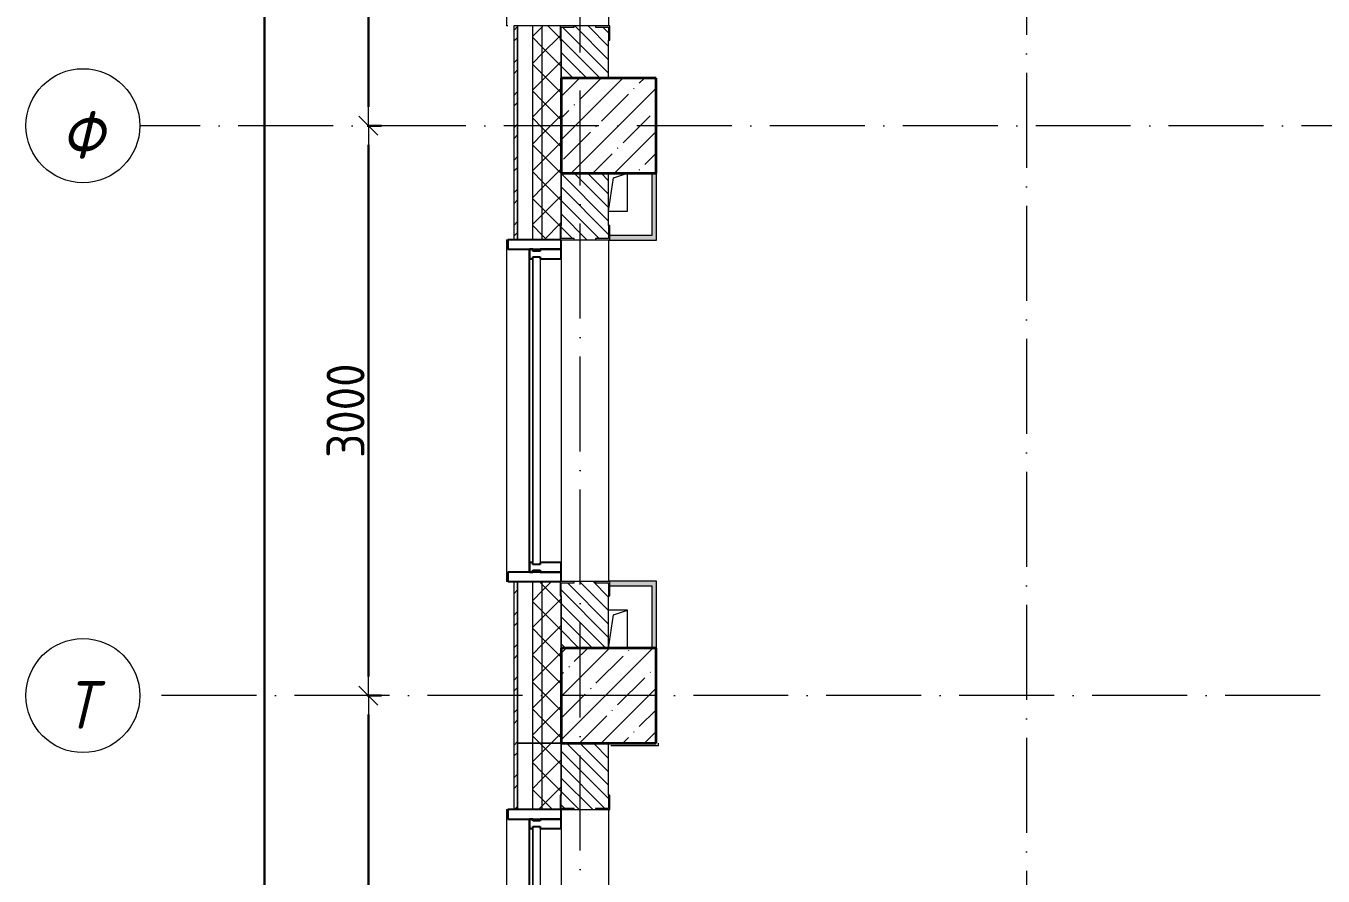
# Model space of a CAD drawing. Header units: millimetres. Extents: x -12989 to 629078, y -109036 to 555275.
# Drawn here: x -12989 to -6158, y -72865 to -68390 of the extents above; entities that cross this region are included whole.
import ezdxf

# ---------------------------------------------------------------- set-up
doc = ezdxf.new("R2010")
doc.units = ezdxf.units.MM
doc.linetypes.add('50_200_ШТРИХ_1Т_ш5_п1_п1_', pattern=[700, 500, -100, 0, -100])
doc.linetypes.add('Штрих короткий', pattern=[300, 150, -150])
for name, color, linetype, lineweight in [('4 -стяжа', 7, 'Continuous', 30), ('Импосты витража', 7, 'Continuous', 9), ('Импосты витража-1', 7, 'Continuous', 25), ('Несущие колонны', 7, 'Continuous', 9), ('Несущие колонны-1', 7, 'Continuous', 35), ('Обобщенные модели', 7, 'Continuous', 9), ('Общие ребра', 7, 'Continuous', 9), ('Окна', 7, 'Continuous', 9), ('Оси', 7, 'Continuous', 9), ('Оси-1', 7, 'Continuous', 20), ('Оси-2', 7, '50_200_ШТРИХ_1Т_ш5_п1_п1_', 9), ('Остекление-1', 7, 'Continuous', 9), ('Перемычка-1', 7, 'Штрих короткий', 9), ('Размеры', 7, 'Continuous', 15), ('Стены', 7, 'Continuous', 9), ('Стены-1', 7, 'Continuous', 13), ('Штриховка разреза-1', 7, 'Continuous', 9)]:
    doc.layers.add(name, color=color, linetype=linetype, lineweight=lineweight)
doc.layers.add('Штриховка разреза-4', color=1, linetype='Continuous', lineweight=9, true_color=0xff0000)
doc.layers.get('4 -стяжа').off()
doc.styles.add('ISOCPEUR_I_1', font='isocpeui.ttf', dxfattribs={"width": 0.85, "height": 2.5})
doc.styles.add('СПДС', font='isocpeur.ttf', dxfattribs={"width": 0.9})
doc.dimstyles.new('Размера А3', dxfattribs={"dimtxt": 200, "dimasz": 100, "dimexe": 70, "dimexo": 100, "dimgap": 20, "dimtad": 1, "dimdec": 0, "dimrnd": 10, "dimzin": 0, "dimdsep": 46, "dimtxsty": 'СПДС', "dimblk": 'ARROWHEAD_6', "dimcen": 1, "dimclrd": 256, "dimclre": 256, "dimclrt": 256, "dimazin": 0, "dimtfac": 1, "dimtdec": 0, "dimtmove": 2, "dimatfit": 3, "dimfxl": 1, "dimtolj": 1, "dimtzin": 0, "dimarcsym": 0})
pattern_1 = [(135, (0, 0), (-35.35534, -35.35534), [])]
pattern_2 = [(45, (0, 0), (-70.71068, 70.71068), []), (135, (0, 0), (-70.71068, -70.71068), [])]
pattern_3 = [(45, (0, 0), (-85.5366, 85.5366), []), (45, (57.02, 0), (-85.5366, 85.5366), [])]

# ---------------------------------------------------------------- blocks, each defined once
blk = doc.blocks.new('Ось сетки - Круг_Ø6_00__ISO-2_5_0_9K_-16731441-АИ2_02_План отделки стен 2-го этажа _Часть 2_')
at = {"layer": 'Оси-1'}
blk.add_circle((0, 0), 3, dxfattribs=at)
blk = doc.blocks.new('ARROWHEAD_6')
at = {"color": 0, "linetype": 'Continuous'}
for p, q in [((0, 0), (-1, 0)), ((-0.5, -0.5), (0.5, 0.5))]:
    blk.add_line(p, q, dxfattribs=at)
blk = doc.blocks.new('*D681')
at = {"layer": 'Defpoints', "color": 0, "transparency": 16777216}
for p in [(-11291.7, -71915.3), (-11185.6, -71915.3), (-11291.7, -77915.3)]:
    blk.add_point(p, dxfattribs=at)
at = {"layer": 'Размеры', "lineweight": -2, "transparency": 16777216}
for p, q in [((-11191.7, -71915.3), (-11115.6, -71915.3)), ((-11185.6, -77815.3), (-11185.6, -72015.3)), ((-11191.7, -77915.3), (-11115.6, -77915.3))]:
    blk.add_line(p, q, dxfattribs=at)
at = {"layer": 'Размеры', "lineweight": -2, "transparency": 16777216, "xscale": 100, "yscale": 100, "zscale": 100}
for p, rotation in [((-11185.6, -71915.3), 90), ((-11185.6, -77915.3), 270)]:
    blk.add_blockref('ARROWHEAD_6', p, dxfattribs=dict(at, rotation=rotation))
at = {"layer": 'Размеры', "transparency": 16777216, "insert": (-11305.6, -74915.3), "char_height": 200, "width": 2.488, "attachment_point": 5, "rotation": 90, "style": 'СПДС'}
blk.add_mtext('\\A1;6000', dxfattribs=at)
blk = doc.blocks.new('*D682')
at = {"layer": 'Defpoints', "color": 0, "transparency": 16777216}
for p in [(-11291.7, -68915.3), (-11185.6, -68915.3), (-11291.7, -71915.3)]:
    blk.add_point(p, dxfattribs=at)
at = {"layer": 'Размеры', "lineweight": -2, "transparency": 16777216}
for p, q in [((-11191.7, -68915.3), (-11115.6, -68915.3)), ((-11185.6, -71815.3), (-11185.6, -69015.3)), ((-11191.7, -71915.3), (-11115.6, -71915.3))]:
    blk.add_line(p, q, dxfattribs=at)
at = {"layer": 'Размеры', "lineweight": -2, "transparency": 16777216, "xscale": 100, "yscale": 100, "zscale": 100}
for p, rotation in [((-11185.6, -68915.3), 90), ((-11185.6, -71915.3), 270)]:
    blk.add_blockref('ARROWHEAD_6', p, dxfattribs=dict(at, rotation=rotation))
at = {"layer": 'Размеры', "transparency": 16777216, "insert": (-11305.6, -70415.3), "char_height": 200, "width": 2.488, "attachment_point": 5, "rotation": 90, "style": 'СПДС'}
blk.add_mtext('\\A1;3000', dxfattribs=at)
blk = doc.blocks.new('*D683')
at = {"layer": 'Defpoints', "color": 0, "transparency": 16777216}
for p in [(-11291.7, -65915.3), (-11185.6, -65915.3), (-11291.7, -68915.3)]:
    blk.add_point(p, dxfattribs=at)
at = {"layer": 'Размеры', "lineweight": -2, "transparency": 16777216}
for p, q in [((-11191.7, -65915.3), (-11115.6, -65915.3)), ((-11185.6, -68815.3), (-11185.6, -66015.3)), ((-11191.7, -68915.3), (-11115.6, -68915.3))]:
    blk.add_line(p, q, dxfattribs=at)
at = {"layer": 'Размеры', "lineweight": -2, "transparency": 16777216, "xscale": 100, "yscale": 100, "zscale": 100}
for p, rotation in [((-11185.6, -65915.3), 90), ((-11185.6, -68915.3), 270)]:
    blk.add_blockref('ARROWHEAD_6', p, dxfattribs=dict(at, rotation=rotation))
at = {"layer": 'Размеры', "transparency": 16777216, "insert": (-11305.6, -67415.3), "char_height": 200, "width": 2.488, "attachment_point": 5, "rotation": 90, "style": 'СПДС'}
blk.add_mtext('\\A1;3000', dxfattribs=at)
blk = doc.blocks.new('*D686')
at = {"layer": 'Defpoints', "color": 0, "transparency": 16777216}
for p in [(-11838.1, -56765.3), (-11732, -56765.3), (-11838.1, -106215.3)]:
    blk.add_point(p, dxfattribs=at)
at = {"layer": 'Размеры', "lineweight": -2, "transparency": 16777216}
for p, q in [((-11738.1, -56765.3), (-11662, -56765.3)), ((-11732, -106115.3), (-11732, -56865.3)), ((-11738.1, -106215.3), (-11662, -106215.3))]:
    blk.add_line(p, q, dxfattribs=at)
at = {"layer": 'Размеры', "lineweight": -2, "transparency": 16777216, "xscale": 100, "yscale": 100, "zscale": 100}
for p, rotation in [((-11732, -56765.3), 90), ((-11732, -106215.3), 270)]:
    blk.add_blockref('ARROWHEAD_6', p, dxfattribs=dict(at, rotation=rotation))
at = {"layer": 'Размеры', "transparency": 16777216, "insert": (-11852, -81490.3), "char_height": 200, "width": 3.261, "attachment_point": 5, "rotation": 90, "style": 'СПДС'}
blk.add_mtext('\\A1;49450', dxfattribs=at)
blk = doc.blocks.new('BSC_Колонна _Прямоугольная - 500х500-V35-АИ2_02_План отделки стен 2-го этажа _Часть 2_')
at = {"layer": 'Несущие колонны'}
h = blk.add_hatch(dxfattribs=at)
h.set_pattern_fill('FP_43', color=256, style=0, pattern_type=2)
h.set_pattern_definition([(45, (-150, -34300), (-114.04925, 114.04925), []), (45, (-35.95, -34300), (-114.04925, 114.04925), [201.613, -40.323, 3.353, -36.97])])
h.paths.add_polyline_path([(-250, -250), (250, -250), (250, 250), (-250, 250)], flags=0)
at = {"layer": 'Несущие колонны-1'}
for p, q in [((250, 250), (-250, 250)), ((-250, 250), (-250, -250)), ((250, -250), (250, 250)), ((-250, -250), (250, -250))]:
    blk.add_line(p, q, dxfattribs=at)
blk = doc.blocks.new('BSC_Колонна _Прямоугольная - 500х500-V47-АИ2_02_План отделки стен 2-го этажа _Часть 2_')
at = {"layer": 'Несущие колонны'}
h = blk.add_hatch(dxfattribs=at)
h.set_pattern_fill('FP_55', color=256, style=0, pattern_type=2)
h.set_pattern_definition([(45, (-150, -37300), (-114.04925, 114.04925), []), (45, (-35.95, -37300), (-114.04925, 114.04925), [201.613, -40.323, 3.353, -36.97])])
h.paths.add_polyline_path([(-250, -250), (250, -250), (250, 250), (-250, 250), (-250, 154.5)], flags=0)
at = {"layer": 'Несущие колонны-1'}
for p, q in [((250, 250), (-250, 250)), ((-250, 250), (-250, -250)), ((250, -250), (250, 250)), ((-250, -250), (250, -250))]:
    blk.add_line(p, q, dxfattribs=at)
blk = doc.blocks.new('Проем_Дверь_Прямоугольный - 1800х2700h_оконные проемы-25805030-АИ2_02_План отделки стен 2-го этажа _Часть 2_')
at = {"layer": 'Перемычка-1'}
for p, q in [((900, 125), (-900, 125)), ((900, -125), (-900, -125))]:
    blk.add_line(p, q, dxfattribs=at)
blk = doc.blocks.new('PNS_Панель прямоугольная1 - Нр_Стекло - 40мм-25293744-АИ2_02_План отделки стен 2-го этажа _Часть 2_')
at = {"layer": 'Остекление-1'}
for p, q in [((-800, 40), (800, 40)), ((-810, 0), (810, 0)), ((800, 0), (-800, 0))]:
    blk.add_line(p, q, dxfattribs=at)
blk = doc.blocks.new('Прямоугольный импост - Импост структурный с накладкой - 150мм-25651488-АИ2_02_План отделки стен 2-го этажа _Часть 2_')
at = {"layer": 'Импосты витража'}
for p, q in [((44650, -100), (46250, -100)), ((44650, -267), (46250, -267))]:
    blk.add_line(p, q, dxfattribs=at)
blk = doc.blocks.new('Прямоугольный импост - Импост структурный с накладкой - 150мм-25651501-АИ2_02_План отделки стен 2-го этажа _Часть 2_')
at = {"layer": 'Импосты витража-1'}
for p, q in [((-25, 0), (-25, 17)), ((-25, 17), (25, 17)), ((-15, 0), (-25, 0)), ((-15, -40), (-15, 0)), ((25, 0), (15, 0)), ((15, 0), (15, -40)), ((25, 17), (25, 0)), ((-25, -150), (-25, -40)), ((-25, -40), (-15, -40)), ((15, -40), (25, -40)), ((25, -40), (25, -150)), ((25, -150), (-25, -150))]:
    blk.add_line(p, q, dxfattribs=at)
blk = doc.blocks.new('Прямоугольный импост - Откос НВФ_50х280 мм-25995271-АИ2_02_План отделки стен 2-го этажа _Часть 2_')
at = {"layer": 'Импосты витража-1'}
for p, q in [((-50, 130), (0, 130)), ((-50, -150), (-50, 130)), ((0, 130), (0, -144)), ((0, -150), (-50, -150))]:
    blk.add_line(p, q, dxfattribs=at)
blk = doc.blocks.new('Прямоугольный импост - Откос НВФ_50х280 мм-25995273-АИ2_02_План отделки стен 2-го этажа _Часть 2_')
at = {"layer": 'Импосты витража-1'}
for p, q in [((0, 130), (-50, 130)), ((-50, 130), (-50, -150)), ((0, -144), (0, 130)), ((-50, -150), (0, -150))]:
    blk.add_line(p, q, dxfattribs=at)
blk = doc.blocks.new('PNS_Панель прямоугольная1 - Нр_Стекло - 40мм-25259299-АИ2_02_План отделки стен 2-го этажа _Часть 2_')
at = {"layer": 'Остекление-1'}
for p, q in [((-387.5, 40), (387.5, 40)), ((-397.5, 0), (397.5, 0)), ((387.5, 0), (-387.5, 0))]:
    blk.add_line(p, q, dxfattribs=at)
blk = doc.blocks.new('Прямоугольный импост - Импост структурный с накладкой - 150мм-25647642-АИ2_02_План отделки стен 2-го этажа _Часть 2_')
at = {"layer": 'Импосты витража'}
for p, q in [((42475, -100), (43250, -100)), ((42475, -267), (43250, -267))]:
    blk.add_line(p, q, dxfattribs=at)
blk = doc.blocks.new('Прямоугольный импост - Импост структурный с накладкой - 150мм-25647644-АИ2_02_План отделки стен 2-го этажа _Часть 2_')
at = {"layer": 'Импосты витража-1'}
for p, q in [((-25, 0), (-25, 17)), ((-25, 17), (25, 17)), ((-15, 0), (-25, 0)), ((-15, -40), (-15, 0)), ((25, 0), (15, 0)), ((15, 0), (15, -40)), ((25, 17), (25, 0)), ((-25, -150), (-25, -40)), ((-25, -40), (-15, -40)), ((15, -40), (25, -40)), ((25, -40), (25, -150)), ((25, -150), (-25, -150))]:
    blk.add_line(p, q, dxfattribs=at)
blk = doc.blocks.new('Прямоугольный импост - Откос НВФ_50х280 мм-25993838-АИ2_02_План отделки стен 2-го этажа _Часть 2_')
at = {"layer": 'Импосты витража-1'}
for p, q in [((0, 130), (-50, 130)), ((-50, 130), (-50, -150)), ((0, -144), (0, 130)), ((-50, -150), (0, -150))]:
    blk.add_line(p, q, dxfattribs=at)
blk = doc.blocks.new('Фахверк_СКБ_Уголок - 250_2700-27497298-АИ2_02_План отделки стен 2-го этажа _Часть 2_')
at = {"layer": 'Обобщенные модели'}
for p, q in [((200, 181), (125, 181)), ((125, 181), (125, 106)), ((131, 106), (131, 175)), ((131, 175), (200, 175)), ((200, 175), (200, 181)), ((125, 106), (131, 106)), ((131, -6), (125, -6)), ((125, -6), (125, -81)), ((131, -75), (131, -6)), ((125, -81), (200, -81)), ((200, -75), (131, -75)), ((200, -81), (200, -75))]:
    blk.add_line(p, q, dxfattribs=at)
blk = doc.blocks.new('AR_Отверстие прямоугольное _в плите_ - AR_Отверстие прямоугольное _в плите_-30510733-АИ2_02_План отделки стен 2-го этажа _Часть 2_')
at = {"layer": 'Обобщенные модели'}
for p, q in [((-50, -100), (-25, 75)), ((-25, 75), (50, 100)), ((50, -100), (50, 100)), ((-50, -100), (50, -100))]:
    blk.add_line(p, q, dxfattribs=at)
blk = doc.blocks.new('AR_Отверстие прямоугольное _в плите_ - AR_Отверстие прямоугольное _в плите_-V201-АИ2_02_План отделки стен 2-го этажа _Часть 2_')
at = {"layer": 'Обобщенные модели'}
for p, q in [((50, 100), (-50, 100)), ((-50, -100), (-25, 75)), ((-25, 75), (50, 100)), ((50, -100), (50, 100))]:
    blk.add_line(p, q, dxfattribs=at)
blk = doc.blocks.new('Отлив_СКБ - Отлив витража_120_НВФ-31885689-АИ2_02_План отделки стен 2-го этажа _Часть 2_')
at = {"layer": 'Окна'}
for p, q in [((0, 113), (0, 120)), ((1800, 120), (0, 120)), ((1800, 120), (1800, 113)), ((50, 2), (1750, 2))]:
    blk.add_line(p, q, dxfattribs=at)
blk = doc.blocks.new('0125-Р-ОО-Ш2-АР-о_23_10_2024_rvt-1-АИ2_02_План отделки стен 2-го этажа _Часть 2_')
at = {"layer": 'Штриховка разреза-1'}
h = blk.add_hatch(dxfattribs=at)
h.set_pattern_fill('FP_80', color=256, style=0, pattern_type=2)
h.set_pattern_definition(pattern_3)
h.paths.add_polyline_path([(-330, 33880), (-330, 34900), (-350, 34900), (-350, 33880)], flags=0)
h.paths.add_polyline_path([(-330, 36700), (-330, 37825), (-350, 37825), (-350, 36700)], flags=0)
h.paths.add_polyline_path([(-330, 39625), (-330, 40750), (-350, 40750), (-350, 39625)], flags=0)
h.paths.add_polyline_path([(-330, 45550), (-330, 46750), (-350, 46750), (-350, 45550)], flags=0)
h.paths.add_polyline_path([(-350, 48550), (-330, 48550), (-330, 49800), (-350, 49800), (-350, 49467)], flags=0)
h = blk.add_hatch(dxfattribs=at)
h.set_pattern_fill('FP_81', color=256, style=0, pattern_type=2)
h.set_pattern_definition(pattern_2)
h.paths.add_polyline_path([(-200, 34050), (-200, 34900), (-250, 34900), (-250, 34050)], flags=0)
h.paths.add_polyline_path([(-200, 36700), (-200, 37825), (-250, 37825), (-250, 36700)], flags=0)
h.paths.add_polyline_path([(-200, 39625), (-200, 40750), (-250, 40750), (-250, 39625)], flags=0)
h.paths.add_polyline_path([(-200, 45550), (-200, 46750), (-250, 46750), (-250, 45550)], flags=0)
h.paths.add_polyline_path([(-200, 48550), (-200, 49700), (-250, 49700), (-250, 48550)], flags=0)
h = blk.add_hatch(dxfattribs=at)
h.set_pattern_fill('FP_81', color=256, style=0, pattern_type=2)
h.set_pattern_definition(pattern_2)
h.paths.add_polyline_path([(-100, 34050), (-100, 34825), (-106, 34825), (-106, 34900), (-200, 34900), (-200, 34050)], flags=0)
h.paths.add_polyline_path([(-106, 36700), (-106, 36775), (-100, 36775), (-100, 37750), (-106, 37750), (-106, 37825), (-200, 37825), (-200, 36700)], flags=0)
h.paths.add_polyline_path([(-200, 39625), (-106, 39625), (-106, 39700), (-100, 39700), (-100, 40675), (-106, 40675), (-106, 40750), (-200, 40750), (-200, 39631)], flags=0)
h.paths.add_polyline_path([(-100, 45550), (-100, 46675), (-106, 46675), (-106, 46750), (-200, 46750), (-200, 45550)], flags=0)
h.paths.add_polyline_path([(-106, 48550), (-106, 48625), (-100, 48625), (-100, 49650), (-200, 49650), (-200, 48550)], flags=0)
h = blk.add_hatch(dxfattribs=at)
h.set_pattern_fill('FP_2', color=256, style=0, pattern_type=2)
h.set_pattern_definition(pattern_1)
h.paths.add_polyline_path([(150, 37550), (150, 37819), (81, 37819), (81, 37825), (-31, 37825), (-31, 37819), (-100, 37819), (-100, 37550)], flags=0)
h.paths.add_polyline_path([(-31, 39625), (81, 39625), (81, 39631), (150, 39631), (149.3, 40050), (-100, 40050), (-100, 39631), (-31, 39631)], flags=0)
h = blk.add_hatch(dxfattribs=at)
h.set_pattern_fill('FP_2', color=256, style=0, pattern_type=2)
h.set_pattern_definition(pattern_1)
h.paths.add_polyline_path([(-100, 34550), (150, 34550), (150, 34894), (81, 34894), (81, 34900), (-31, 34900), (-31, 34894), (-100, 34894), (-100, 34682.4)], flags=0)
h.paths.add_polyline_path([(81, 36700), (81, 36706), (150, 36706), (150, 37050), (-100, 37050), (-100, 36706), (-31, 36706), (-31, 36700)], flags=0)
h = blk.add_hatch(dxfattribs=at)
h.set_pattern_fill('FP_81', color=256, style=0, pattern_type=2)
h.set_pattern_definition(pattern_2)
h.paths.add_polyline_path([(-250, 28550), (-200, 28550), (-200, 28900), (-250, 28900)], flags=0)
h.paths.add_polyline_path([(-250, 30700), (-200, 30700), (-200, 31900), (-250, 31900), (-250, 30986.2)], flags=0)
h.paths.add_polyline_path([(-250, 33700), (-200, 33700), (-200, 34050), (-250, 34050), (-250, 33758.3)], flags=0)
h = blk.add_hatch(dxfattribs=at)
h.set_pattern_fill('FP_81', color=256, style=0, pattern_type=2)
h.set_pattern_definition(pattern_2)
h.paths.add_polyline_path([(-100, 28550), (-100, 28825), (-106, 28825), (-106, 28900), (-200, 28900), (-200, 28550), (-106, 28550)], flags=0)
h.paths.add_polyline_path([(-200, 30700), (-106, 30700), (-106, 30775), (-100, 30775), (-100, 31825), (-106, 31825), (-106, 31900), (-200, 31900), (-200, 30706)], flags=0)
h.paths.add_polyline_path([(-106, 33700), (-106, 33775), (-100, 33775), (-100, 34050), (-200, 34050), (-200, 33700)], flags=0)
h = blk.add_hatch(dxfattribs=at)
h.set_pattern_fill('FP_2', color=256, style=0, pattern_type=2)
h.set_pattern_definition(pattern_1)
h.paths.add_polyline_path([(150, 28550), (149.3, 28894), (81, 28894), (81, 28900), (-31, 28900), (-31, 28894), (-100, 28894), (-100, 28550), (149.3, 28550)], flags=0)
h.paths.add_polyline_path([(81, 30700), (81, 30706), (150, 30706), (150, 31894), (81, 31894), (81, 31900), (-31, 31900), (-31, 31894), (-100, 31894), (-100, 30706), (-31, 30706), (-31, 30700)], flags=0)
h.paths.add_polyline_path([(81, 33700), (81, 33706), (150, 33706), (150, 34050), (-100, 34050), (-100, 33706), (-31, 33706), (-31, 33700)], flags=0)
h = blk.add_hatch(dxfattribs=at)
h.set_pattern_fill('FP_80', color=256, style=0, pattern_type=2)
h.set_pattern_definition(pattern_3)
h.paths.add_polyline_path([(-350, 28625), (-330, 28625), (-330, 28900), (-350, 28900)], flags=0)
h.paths.add_polyline_path([(-330, 30700), (-330, 31900), (-350, 31900), (-350, 30700)], flags=0)
h.paths.add_polyline_path([(-330, 33700), (-330, 33880), (-350, 33880), (-350, 33700)], flags=0)
at = {"layer": 'Общие ребра'}
for p, q in [((-330, 37825), (-330, 36700)), ((-330, 36700), (-330, 37825)), ((-250, 36700), (-250, 37825)), ((-200, 36700), (-200, 37825)), ((-100, 37750), (-100, 37550)), ((-100, 37550), (-100, 37750)), ((-100, 37050), (-100, 36775)), ((-100, 36775), (-100, 37050)), ((-330, 34900), (-330, 34050)), ((-330, 34050), (-330, 34900)), ((-250, 34050), (-250, 34900)), ((-200, 34050), (-200, 34900)), ((-100, 34825), (-100, 34550)), ((-100, 34550), (-100, 34825)), ((-250, 33700), (-250, 34050)), ((-200, 33700), (-200, 34050)), ((-100, 34050), (-100, 33775)), ((-100, 33775), (-100, 34050)), ((-330, 33880), (-330, 33700)), ((-330, 33700), (-330, 33880))]:
    blk.add_line(p, q, dxfattribs=at)
at = {"layer": 'Стены'}
for p, q in [((150, 39625), (150, 37825)), ((150, 36697.5), (150, 34902.5)), ((150, 33700), (150, 31900))]:
    blk.add_line(p, q, dxfattribs=at)
at = {"layer": 'Стены-1'}
for p, q in [((-350, 37825), (-350, 36700)), ((-330, 37825), (-350, 37825)), ((-106, 37825), (-330, 37825)), ((81, 37825), (-31, 37825)), ((150, 37550), (150, 37750)), ((150, 36775), (150, 37050)), ((-350, 36700), (-330, 36700)), ((-330, 36700), (-106, 36700)), ((-31, 36700), (81, 36700)), ((-350, 34900), (-350, 33880)), ((-330, 34900), (-350, 34900)), ((-106, 34900), (-330, 34900)), ((81, 34900), (-31, 34900)), ((150, 34550), (150, 34825)), ((-330, 34050), (-100, 34050)), ((-330, 33880), (-330, 34050)), ((-330, 34050), (-330, 33880)), ((-100, 34050), (-330, 34050)), ((150, 33775), (150, 34050)), ((-350, 33880), (-350, 33700)), ((-350, 33700), (-330, 33700)), ((-330, 33700), (-106, 33700)), ((-31, 33700), (81, 33700))]:
    blk.add_line(p, q, dxfattribs=at)
for name, p, rotation in [('Отлив_СКБ - Отлив витража_120_НВФ-31885689-АИ2_02_План отделки стен 2-го этажа _Часть 2_', (-267, 37825), 90), ('Проем_Дверь_Прямоугольный - 1800х2700h_оконные проемы-25805030-АИ2_02_План отделки стен 2-го этажа _Часть 2_', (25, 38725), 89.99999999999991), ('Фахверк_СКБ_Уголок - 250_2700-27497298-АИ2_02_План отделки стен 2-го этажа _Часть 2_', (-25, 37950), 269.9999999999999), ('Фахверк_СКБ_Уголок - 250_2700-27497298-АИ2_02_План отделки стен 2-го этажа _Часть 2_', (75, 36575), 89.99999999999991), ('Отлив_СКБ - Отлив витража_120_НВФ-31885689-АИ2_02_План отделки стен 2-го этажа _Часть 2_', (-267, 34900), 90), ('Прямоугольный импост - Откос НВФ_50х280 мм-25995273-АИ2_02_План отделки стен 2-го этажа _Часть 2_', (-250, 36700), 89.99999999999847), ('Проем_Дверь_Прямоугольный - 1800х2700h_оконные проемы-25805030-АИ2_02_План отделки стен 2-го этажа _Часть 2_', (25, 35800), 89.99999999999991), ('Прямоугольный импост - Импост структурный с накладкой - 150мм-25651488-АИ2_02_План отделки стен 2-го этажа _Часть 2_', (0, 81250), 269.9999999999994), ('PNS_Панель прямоугольная1 - Нр_Стекло - 40мм-25293744-АИ2_02_План отделки стен 2-го этажа _Часть 2_', (-250, 35800), 269.9999999999985), ('Фахверк_СКБ_Уголок - 250_2700-27497298-АИ2_02_План отделки стен 2-го этажа _Часть 2_', (-25, 35025), 269.9999999999999), ('Фахверк_СКБ_Уголок - 250_2700-27497298-АИ2_02_План отделки стен 2-го этажа _Часть 2_', (75, 33575), 89.99999999999991), ('Отлив_СКБ - Отлив витража_120_НВФ-31885689-АИ2_02_План отделки стен 2-го этажа _Часть 2_', (-267, 31900), 90), ('Прямоугольный импост - Откос НВФ_50х280 мм-25993838-АИ2_02_План отделки стен 2-го этажа _Часть 2_', (-250, 33700), 89.99999999999773), ('Проем_Дверь_Прямоугольный - 1800х2700h_оконные проемы-25805030-АИ2_02_План отделки стен 2-го этажа _Часть 2_', (25, 32800), 89.99999999999991), ('PNS_Панель прямоугольная1 - Нр_Стекло - 40мм-25259299-АИ2_02_План отделки стен 2-го этажа _Часть 2_', (-250, 33212.5), 269.9999999999977), ('Прямоугольный импост - Импост структурный с накладкой - 150мм-25647642-АИ2_02_План отделки стен 2-го этажа _Часть 2_', (0, 76075), 270.0000000000001)]:
    blk.add_blockref(name, p, dxfattribs=dict(rotation=rotation))
for name, p in [('BSC_Колонна _Прямоугольная - 500х500-V47-АИ2_02_План отделки стен 2-го этажа _Часть 2_', (150, 37300)), ('AR_Отверстие прямоугольное _в плите_ - AR_Отверстие прямоугольное _в плите_-30510733-АИ2_02_План отделки стен 2-го этажа _Часть 2_', (200, 36950)), ('AR_Отверстие прямоугольное _в плите_ - AR_Отверстие прямоугольное _в плите_-V201-АИ2_02_План отделки стен 2-го этажа _Часть 2_', (200, 34650)), ('BSC_Колонна _Прямоугольная - 500х500-V35-АИ2_02_План отделки стен 2-го этажа _Часть 2_', (150, 34300))]:
    blk.add_blockref(name, p)
at = {"extrusion": (0, 0, -1)}
for name, p, rotation in [('Прямоугольный импост - Импост структурный с накладкой - 150мм-25651501-АИ2_02_План отделки стен 2-го этажа _Часть 2_', (250, 36625), 270.0000000000015), ('Прямоугольный импост - Импост структурный с накладкой - 150мм-25651501-АИ2_02_План отделки стен 2-го этажа _Часть 2_', (250, 34975), 270.0000000000015), ('Прямоугольный импост - Откос НВФ_50х280 мм-25995271-АИ2_02_План отделки стен 2-го этажа _Часть 2_', (250, 34900), 270.0000000000015), ('Прямоугольный импост - Импост структурный с накладкой - 150мм-25647644-АИ2_02_План отделки стен 2-го этажа _Часть 2_', (250, 33625), 270.0000000000023)]:
    blk.add_blockref(name, p, dxfattribs=dict(at, rotation=rotation))
blk = doc.blocks.new('2ч2эт')
at = {"layer": 'Штриховка разреза-4'}
for points in [[(-9667.6, -69517.8), (-9667.6, -69165.3), (-9692.6, -69165.3), (-9692.6, -69517.8)], [(-9692.6, -69517.8), (-9692.6, -69492.8), (-9914.1, -69492.8), (-9914.1, -69515.3), (-9920.1, -69515.3), (-9920.1, -69517.8), (-9914.1, -69517.8)], [(-9692.6, -71337.8), (-9692.6, -71312.8), (-9920.1, -71312.8), (-9920.1, -71315.3), (-9914.1, -71315.3), (-9914.1, -71337.8)], [(-9667.6, -71665.3), (-9667.6, -71312.8), (-9692.6, -71312.8), (-9692.6, -71665.3), (-9670.1, -71665.3)]]:
    blk.add_hatch(color=256, dxfattribs=at).paths.add_polyline_path(points, flags=0)
at = {"layer": 'Общие ребра'}
for p, q in [((-9667.6, -69165.3), (-9670.1, -69165.3)), ((-9670.1, -71665.3), (-9667.6, -71665.3))]:
    blk.add_line(p, q, dxfattribs=at)
at = {"layer": 'Стены-1'}
for p, q in [((-9692.6, -69165.3), (-9692.6, -69492.8)), ((-9667.6, -69517.8), (-9667.6, -69165.3)), ((-9920.1, -69515.3), (-9920.1, -69517.8)), ((-9920.1, -69517.8), (-9667.6, -69517.8)), ((-9692.6, -69492.8), (-9914.1, -69492.8)), ((-9667.6, -71312.8), (-9920.1, -71312.8)), ((-9920.1, -71312.8), (-9920.1, -71315.3)), ((-9667.6, -71665.3), (-9667.6, -71312.8)), ((-9914.1, -71337.8), (-9692.6, -71337.8)), ((-9692.6, -71337.8), (-9692.6, -71665.3)), ((-9908.1, -72177.3), (-9658.1, -72177.3)), ((-9658.1, -72177.3), (-9658.1, -72165.3))]:
    blk.add_line(p, q, dxfattribs=at)
blk.add_blockref('0125-Р-ОО-Ш2-АР-о_23_10_2024_rvt-1-АИ2_02_План отделки стен 2-го этажа _Часть 2_', (-10070.1, -106215.3))
blk = doc.blocks.new('ось2эт')
at = {"layer": 'Оси-2'}
for p, q in [((-10070.1, -108435.9), (-10070.1, -54635.1)), ((-7720.1, -54635.1), (-7720.1, -108435.9)), ((-2270.1, -68915.3), (-12388.8, -68915.3)), ((18329.9, -71915.3), (-12388.8, -71915.3))]:
    blk.add_line(p, q, dxfattribs=at)
at = {"layer": 'Оси-1', "xscale": 99.99999999999993, "yscale": 99.99999999999993, "zscale": 99.99999999999993, "rotation": 89.9999999999998}
for p in [(-12688.8, -68915.3), (-12688.8, -71915.3)]:
    blk.add_blockref('Ось сетки - Круг_Ø6_00__ISO-2_5_0_9K_-16731441-АИ2_02_План отделки стен 2-го этажа _Часть 2_', p, dxfattribs=at)
at = {"layer": 'Оси', "char_height": 250, "attachment_point": 1, "style": 'ISOCPEUR_I_1'}
for s, insert, width in [('\\fISOCPEUR|b0|i1|c204|p34|;\\W.9;Ф', (-12805.5, -68839.2), 281.392), ('\\fISOCPEUR|b0|i1|c204|p34|;\\W.9;Т', (-12781.6, -71839.2), 223.671)]:
    blk.add_mtext(s, dxfattribs=dict(at, insert=insert, width=width))
at = {"layer": 'Размеры'}
for base, p1, p2, picture, middle in [((-11732, -56765.3), (-11838.1, -106215.3), (-11838.1, -56765.3), '*D686', (-11852, -81490.3)), ((-11185.6, -65915.3), (-11291.7, -68915.3), (-11291.7, -65915.3), '*D683', (-11305.6, -67415.3)), ((-11185.6, -68915.3), (-11291.7, -71915.3), (-11291.7, -68915.3), '*D682', (-11305.6, -70415.3)), ((-11185.6, -71915.3), (-11291.7, -77915.3), (-11291.7, -71915.3), '*D681', (-11305.6, -74915.3))]:
    dim = blk.add_linear_dim(base=base, p1=p1, p2=p2, angle=90, dimstyle='Размера А3', dxfattribs=at)
    dim.commit()
    dim.dimension.update_dxf_attribs({"geometry": picture, "text_midpoint": middle})

msp = doc.modelspace()

# ---------------------------------------------------------------- block references
at = {"layer": '4 -стяжа'}
for name in ['ось2эт', '2ч2эт']:
    msp.add_blockref(name, (0, 0), dxfattribs=at)

doc.saveas('drawing.dxf')
